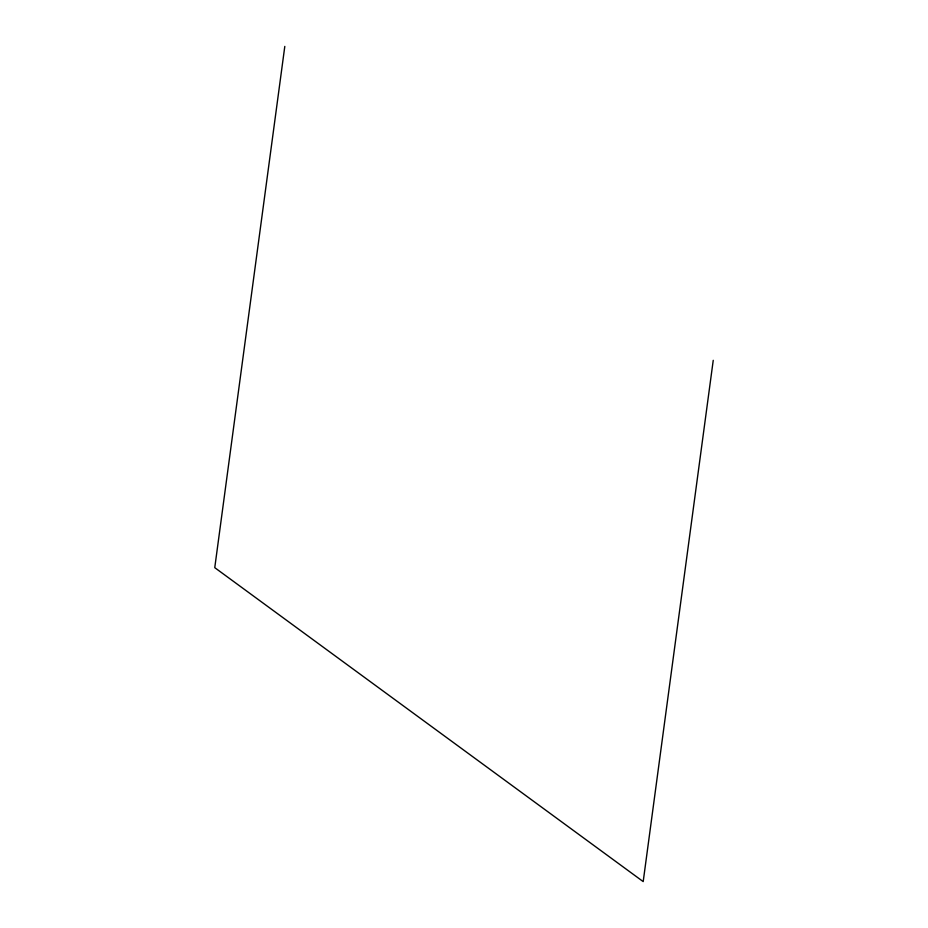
<?xml version="1.0" encoding="UTF-8"?>
<svg xmlns="http://www.w3.org/2000/svg" width="928" height="928" viewBox="0 0 928 928"><rect width="100%" height="100%" fill="white"/><g stroke="black" fill="none" stroke-linecap="round" stroke-linejoin="round"><path stroke-width="1.39" d="M284.803 46.4L214.762 567.669L643.197 881.6L713.238 360.331"/></g></svg>
